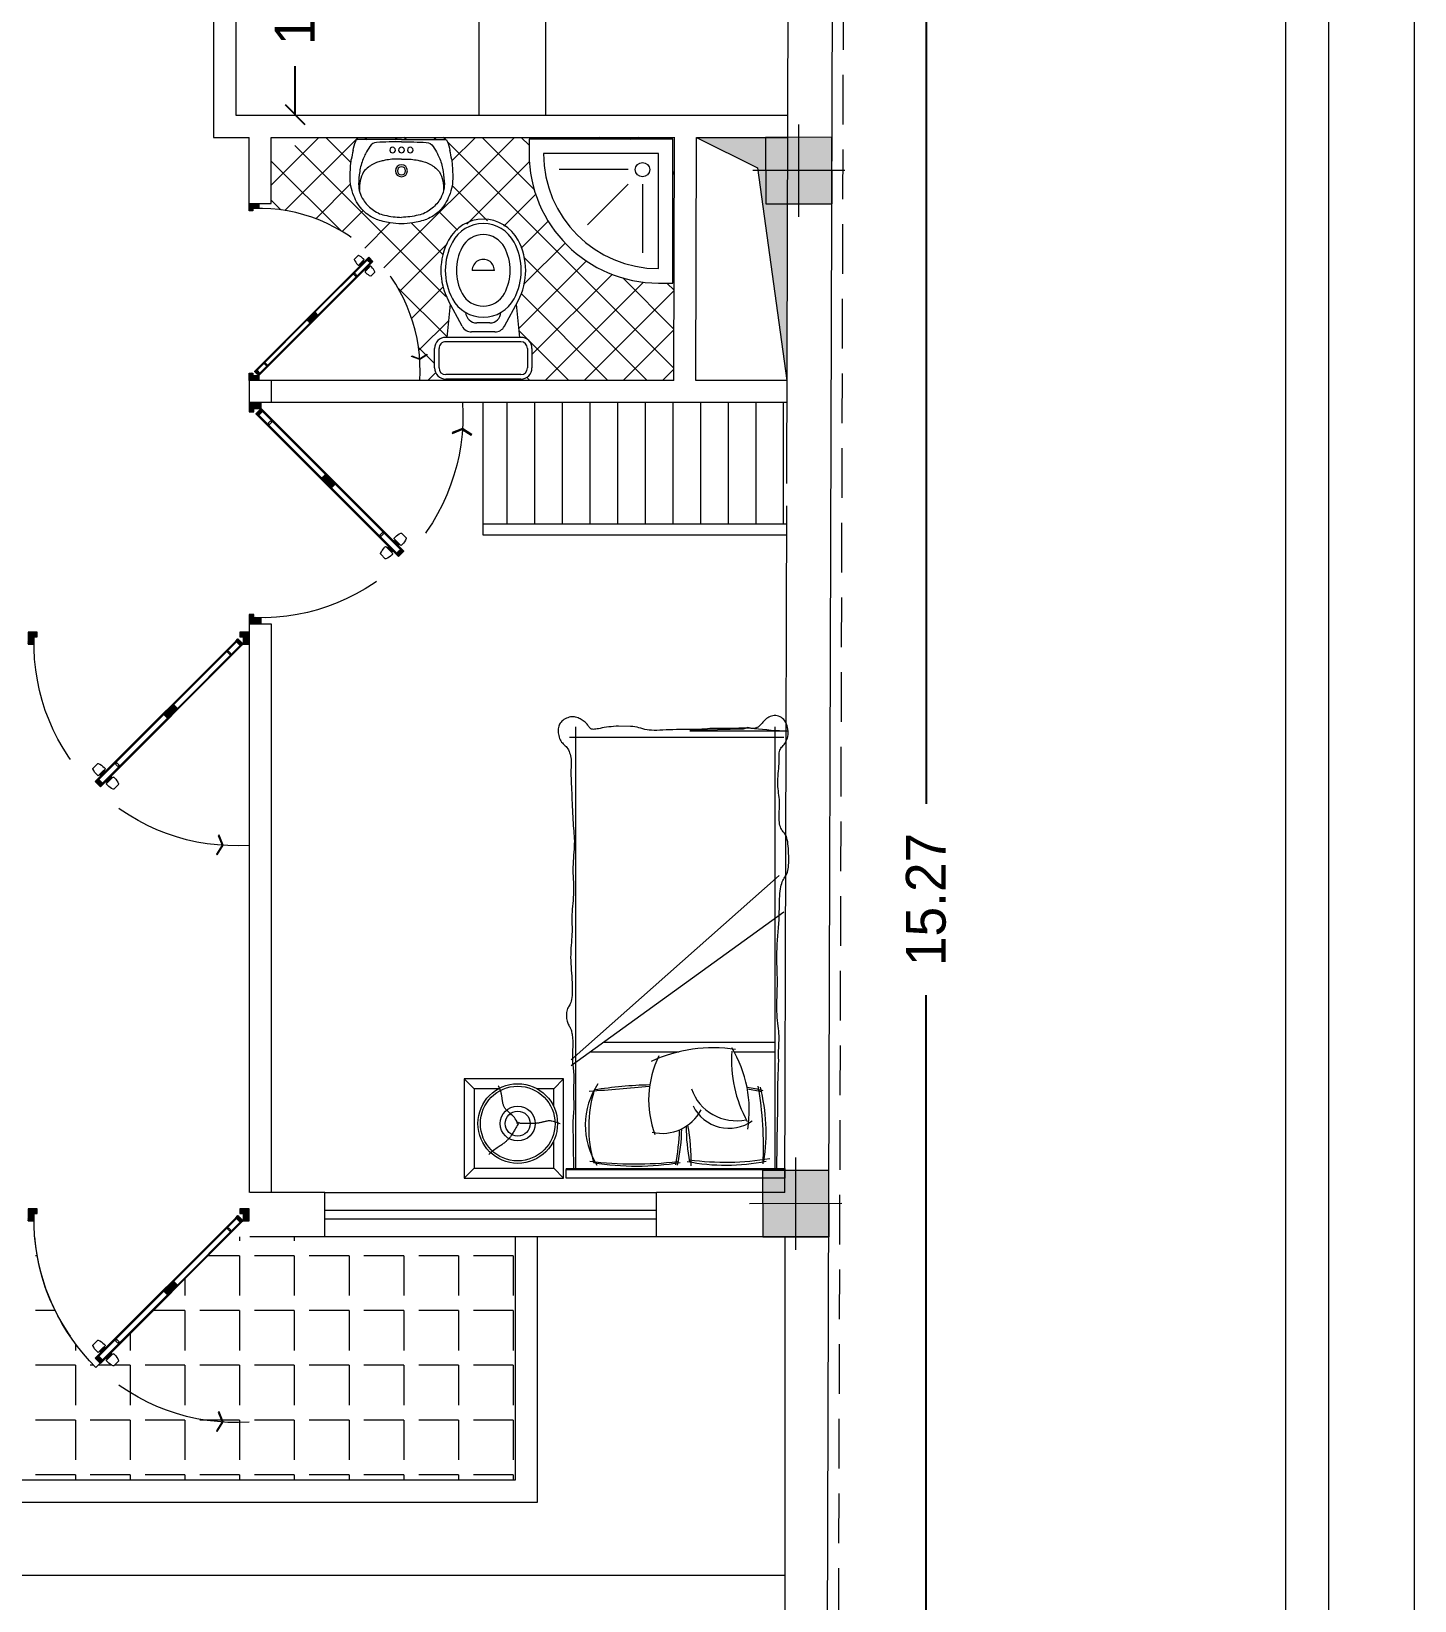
# Model space of a CAD drawing. Header units: metres. Extents: x 500 to 621, y -238 to -209.
# Drawn here: x 509.83 to 516.08, y -229.71 to -222.62 of the extents above; entities that cross this region are included whole.
import ezdxf

# ---------------------------------------------------------------- set-up
doc = ezdxf.new("R2010")
doc.units = ezdxf.units.M
doc.header["$LTSCALE"] = 6
doc.header["$MEASUREMENT"] = 0
for name, pattern in [('ACAD_ISO03W100', [30, 12, -18]), ('HIDDEN', [0.375, 0.25, -0.125]), ('HIDDEN2', [0.1875, 0.125, -0.0625])]:
    doc.linetypes.add(name, pattern=pattern)
doc.layers.get('0').update_dxf_attribs({"lineweight": 0})
doc.layers.get('Defpoints').update_dxf_attribs({"lineweight": 0})
for name, color, linetype, lineweight in [('0-Puertas', 37, 'Continuous', 0), ('1', 8, 'Continuous', 0), ('Cot', 7, 'Continuous', 0), ('DASH', 1, 'HIDDEN', 0), ('door', 44, 'Continuous', 0), ('LINE0.1', 1, 'Continuous', 0), ('mobiliario', 90, 'Continuous', 0), ('MOBLMAN', 2, 'Continuous', 0), ('MUEBLE', 2, 'Continuous', 0), ('Punto 00 .rf', 8, 'Continuous', 0), ('Punto 001 .rf', 8, 'Continuous', 0), ('Punto 015 .rf', 222, 'Continuous', 0)]:
    doc.layers.add(name, color=color, linetype=linetype, lineweight=lineweight)
doc.styles.add('style4', font='', dxfattribs={"height": 0.18})
doc.styles.get('style4').set_extended_font_data('Alborz Badr')
doc.dimstyles.new('1-100', dxfattribs={"dimtxt": 0.22, "dimasz": 0.09, "dimexe": 0.18, "dimexo": 0.0625, "dimgap": 0.09, "dimtad": 0, "dimzin": 0, "dimdsep": 46, "dimtxsty": 'style4', "dimblk": 'OBLIQUE', "dimcen": 0.09, "dimse1": 1, "dimse2": 1, "dimclrd": 1, "dimclrt": 81, "dimadec": 0, "dimazin": 0, "dimtfac": 1, "dimtofl": 0, "dimtmove": 1, "dimatfit": 3, "dimfxl": 1, "dimtolj": 1, "dimtzin": 0, "dimarcsym": 0})
pattern_1 = [(0, (-830.3830811, -173.3217583), (0, 0.0025), [])]
pattern_2 = [(225, (-830.3830811, -173.3217583), (0.001767766953, -0.001767766953), [])]

# ---------------------------------------------------------------- blocks, each defined once
blk = doc.blocks.new('A$C44FB7BC8')
at = {"layer": 'MUEBLE', "color": 24}
for q in [(0.0309, 0.38), (0.4326, 0.38)]:
    blk.add_line((0.2317, 0.38), q, dxfattribs=at)
for points in [[(0.1194, 0.3676, 0.249321), (0.0886, 0.3489, 0.029377), (0.0694, 0.3165, 0.015717), (0.0589, 0.2932, 0.034766), (0.049, 0.265, 0.021364), (0.0429, 0.2356, 0.02967), (0.0379, 0.1786, 0.146913), (0.0593, 0.1081, 0.08872), (0.099, 0.0653, 0.125913), (0.1556, 0.0387, 0.047305), (0.2317, 0.0284, -0.016133)], [(0.2317, 0.3702, 0.011851), (0.1194, 0.3676, 0.249321)], [(0.2317, 0.3702, -0.011851), (0.3441, 0.3676, -0.249321)], [(0.3441, 0.3676, -0.249321), (0.3749, 0.3489, -0.029377), (0.3941, 0.3165, -0.015717), (0.4046, 0.2932, -0.034766), (0.4145, 0.265, -0.021364), (0.4206, 0.2356, -0.02967), (0.4255, 0.1786, -0.146913), (0.4042, 0.1081, -0.08872), (0.3645, 0.0653, -0.125913), (0.3079, 0.0387, -0.047305), (0.2317, 0.0284, 0.016133)], [(0.2317, 0.2923, 0.008075), (0.188, 0.2913, -0.018798), (0.1579, 0.2872, -0.01819), (0.14, 0.2826, 0.006168), (0.1181, 0.2759, 0.037353), (0.0946, 0.264, 0.05152), (0.0822, 0.2559, 0.03777), (0.0601, 0.2341, 0.137078), (0.0419, 0.1507)], [(0.2317, 0.2923, -0.008075), (0.2755, 0.2913, 0.018798), (0.3056, 0.2872, 0.01819), (0.3235, 0.2826, -0.006168), (0.3454, 0.2759, -0.037353), (0.3689, 0.264, -0.05152), (0.3813, 0.2559, -0.03777), (0.4034, 0.2341, -0.137078), (0.4215, 0.1507)]]:
    blk.add_lwpolyline(points, format="xyb", dxfattribs=at)
for centre, radius in [((0.1918, 0.333), 0.0129), ((0.2317, 0.333), 0.0129), ((0.2717, 0.333), 0.0129), ((0.2317, 0.2391), 0.027), ((0.2317, 0.2391), 0.0184)]:
    blk.add_circle(centre, radius, dxfattribs=at)
for centre, radius, start, end in [((0.2652, 0.281), 0.2573, 159.06009, 168.82181), ((0.0478, 0.3642), 0.0246, 144.79491, 159.06009), ((0.0309, 0.3761), 0.00391, 90, 144.79491), ((0.4326, 0.3761), 0.00391, 35.20509, 90), ((0.4157, 0.3642), 0.0246, 20.93991, 35.20509), ((0.1983, 0.281), 0.2573, 11.17819, 20.93991), ((0.6425, 0.2139), 0.6423, 173.12241, 176.5796), ((-23.4421, 4.9427), 23.9039, 348.77821, 348.87599), ((23.9056, 4.9427), 23.9039, 191.12401, 191.22179), ((-0.179, 0.2139), 0.6423, 3.4204, 6.87759), ((0.198, 0.2065), 0.1982, 177.60653, 203.74224), ((0.7504, 0.2071), 0.7504, 176.55138, 179.41308), ((0.2654, 0.2065), 0.1982, 336.25776, 2.39347), ((-0.2869, 0.2071), 0.7504, 0.58692, 3.44862), ((0.1863, 0.1844), 0.1792, 198.78371, 225.03149), ((0.2772, 0.1844), 0.1792, 314.96851, 341.21629), ((0.1986, 0.2062), 0.2035, 226.90176, 246.35851), ((0.2323, 0.3502), 0.35, 250.77029, 261.57757), ((0.2317, 0.2835), 0.2841, 259.71846, 280.28154), ((0.2312, 0.3502), 0.35, 278.42243, 289.22971), ((0.2649, 0.2062), 0.2035, 293.64149, 313.09824)]:
    blk.add_arc(centre, radius, start, end, dxfattribs=at)
blk = doc.blocks.new('A$C2F603B3D')
at = {"layer": 'door'}
h = blk.add_hatch(dxfattribs=at)
h.set_pattern_fill('_USER', color=256, scale=0.0025, angle=225, style=0, pattern_type=0)
h.set_pattern_definition(pattern_2)
h.paths.add_polyline_path([(0.0329, 0.0075), (0.05, 0.0075), (0.05, 0.0325), (0, 0.0325), (0, -0.0325), (0.0329, -0.0325)])
h = blk.add_hatch(dxfattribs=at)
h.set_pattern_fill('_USER', color=256, scale=0.0025, angle=225, style=0, pattern_type=0)
h.set_pattern_definition(pattern_2)
h.paths.add_polyline_path([(1.1671, 0.0075), (1.1671, -0.0325), (1.2, -0.0325), (1.2, 0.0325), (1.15, 0.0325), (1.15, 0.0075)])
h = blk.add_hatch(dxfattribs=at)
h.set_pattern_fill('_USER', color=256, scale=0.0025, style=0, pattern_type=0)
h.set_pattern_definition(pattern_1)
h.paths.add_polyline_path([(0.0329, -0.0325), (0.045, -0.0446), (0.0492, -0.0403), (0.069, -0.0205), (0.0733, -0.0163), (0.0612, -0.0042)])
h = blk.add_hatch(dxfattribs=at)
h.set_pattern_fill('_USER', color=256, scale=0.0025, style=0, pattern_type=0)
h.set_pattern_definition(pattern_1)
h.paths.add_polyline_path([(0.4097, -0.3612), (0.3899, -0.381), (0.4429, -0.434), (0.4627, -0.4142), (0.4576, -0.4091)])
h = blk.add_hatch(dxfattribs=at)
h.set_pattern_fill('_USER', color=256, scale=0.0025, style=0, pattern_type=0)
h.set_pattern_definition(pattern_1)
h.paths.add_polyline_path([(0.7965, -0.7875), (0.7922, -0.7918), (0.8066, -0.8062), (0.8349, -0.7779), (0.8205, -0.7635), (0.8163, -0.7677)])
at = {"layer": 'Cot'}
blk.add_lwpolyline([(0.1413, -1.124), (0.1629, -1.0681), (0.1675, -1.0699), (0.1469, -1.1235), (0.1773, -1.1721), (0.1731, -1.1748)], close=True, dxfattribs=at)
at = {"layer": 'DASH', "ltscale": 0.5}
blk.add_arc((0.0729, -0.0325), 1.0942, 266.17848, 1.70213, dxfattribs=at)
at = {"layer": 'door'}
for p, q in [((0, 0.0325), (0.05, 0.0325)), ((0, -0.0325), (0, 0.0325)), ((0.0329, 0.0075), (0.0329, -0.0325)), ((0.05, 0.0075), (0.0329, 0.0075)), ((0.05, 0.0325), (0.05, 0.0075)), ((0.0329, -0.0325), (0, -0.0325)), ((0.0612, -0.0042), (0.0329, -0.0325)), ((0.0329, -0.0325), (0.045, -0.0446)), ((0.045, -0.0446), (0.0492, -0.0403)), ((0.045, -0.0446), (0.7922, -0.7918)), ((0.0492, -0.0403), (0.069, -0.0205)), ((0.0492, -0.0403), (0.1023, -0.0934)), ((0.0492, -0.0403), (0.3899, -0.381)), ((0.0733, -0.0163), (0.0612, -0.0042)), ((0.069, -0.0205), (0.0733, -0.0163)), ((0.069, -0.0205), (0.1221, -0.0736)), ((0.4576, -0.4091), (0.069, -0.0205)), ((0.8205, -0.7635), (0.0733, -0.0163)), ((0.0733, -0.0163), (0.8205, -0.7635)), ((0.1126, -0.0706), (0.0995, -0.0838)), ((0.1057, -0.09), (0.0995, -0.0838)), ((0.1221, -0.0736), (0.1023, -0.0934)), ((0.1188, -0.0768), (0.1126, -0.0706)), ((0.4097, -0.3612), (0.3899, -0.381)), ((0.3899, -0.381), (0.4429, -0.434)), ((0.4627, -0.4142), (0.4429, -0.434)), ((0.4576, -0.4091), (0.8163, -0.7677)), ((0.4429, -0.434), (0.7965, -0.7875)), ((0.722, -0.6735), (0.7022, -0.6933)), ((0.7188, -0.6768), (0.725, -0.683)), ((0.8221, -0.6809), (0.8472, -0.706)), ((0.7056, -0.6899), (0.7118, -0.6961)), ((0.725, -0.683), (0.7118, -0.6961)), ((0.7349, -0.7543), (0.7304, -0.7587)), ((0.7391, -0.7543), (0.7738, -0.789)), ((0.7495, -0.7592), (0.7468, -0.7619)), ((0.7661, -0.7813), (0.7468, -0.7619)), ((0.7661, -0.7813), (0.7468, -0.7619)), ((0.7491, -0.7534), (0.7481, -0.7578)), ((0.7481, -0.7578), (0.7703, -0.78)), ((0.7481, -0.7578), (0.7703, -0.78)), ((0.749, -0.7505), (0.7496, -0.7498)), ((0.7776, -0.7791), (0.749, -0.7505)), ((0.749, -0.7505), (0.7491, -0.7534)), ((0.7491, -0.7534), (0.7747, -0.779)), ((0.7747, -0.779), (0.7491, -0.7534)), ((0.7496, -0.7498), (0.7782, -0.7785)), ((0.7786, -0.7209), (0.7779, -0.7216)), ((0.7779, -0.7216), (0.8065, -0.7502)), ((0.8072, -0.7495), (0.7786, -0.7209)), ((0.7786, -0.7209), (0.7814, -0.7211)), ((0.7814, -0.7211), (0.7858, -0.72)), ((0.7814, -0.7211), (0.807, -0.7467)), ((0.807, -0.7467), (0.7814, -0.7211)), ((0.7823, -0.7068), (0.7867, -0.7024)), ((0.7823, -0.711), (0.817, -0.7458)), ((0.7858, -0.72), (0.8081, -0.7423)), ((0.7858, -0.72), (0.8081, -0.7423)), ((0.7873, -0.7215), (0.79, -0.7187)), ((0.8093, -0.7381), (0.79, -0.7187)), ((0.8093, -0.7381), (0.79, -0.7187)), ((0.8065, -0.7502), (0.8072, -0.7495)), ((0.8066, -0.7408), (0.8093, -0.7381)), ((0.807, -0.7467), (0.8081, -0.7423)), ((0.8072, -0.7495), (0.807, -0.7467)), ((0.8163, -0.7677), (0.8205, -0.7635)), ((0.8205, -0.7635), (0.8349, -0.7779)), ((0.8213, -0.7458), (0.8257, -0.7413)), ((0.709, -0.7941), (0.734, -0.8191)), ((0.7689, -0.7786), (0.7661, -0.7813)), ((0.7738, -0.7932), (0.7694, -0.7977)), ((0.7747, -0.779), (0.7703, -0.78)), ((0.7776, -0.7791), (0.7747, -0.779)), ((0.7782, -0.7785), (0.7776, -0.7791)), ((0.7965, -0.7875), (0.7922, -0.7918)), ((0.7922, -0.7918), (0.8066, -0.8062)), ((0.8163, -0.7677), (0.7965, -0.7875)), ((0.8349, -0.7779), (0.8066, -0.8062))]:
    blk.add_line(p, q, dxfattribs=at)
blk.add_lwpolyline([(1.15, 0.0075), (1.15, 0.0325), (1.2, 0.0325), (1.2, -0.0325), (1.1671, -0.0325), (1.1671, 0.0075)], close=True, dxfattribs=at)
for centre, radius, start, end in [((0.8537, -0.7653), 0.0918, 112.26268, 136.77374), ((0.82, -0.6831), 0.003, 45, 112.26268), ((0.7933, -0.8256), 0.0918, 133.22626, 157.73732), ((0.737, -0.7564), 0.003, 45, 135), ((0.7844, -0.7089), 0.003, 135, 225), ((0.8192, -0.7437), 0.003, 225, 315), ((0.7628, -0.6744), 0.0918, 313.22626, 337.73732), ((0.845, -0.7081), 0.003, 337.73732, 45), ((0.7111, -0.7919), 0.003, 157.73732, 225), ((0.7361, -0.817), 0.003, 225, 292.26268), ((0.7025, -0.7348), 0.0918, 292.26268, 316.77374), ((0.7717, -0.7911), 0.003, 315, 45)]:
    blk.add_arc(centre, radius, start, end, dxfattribs=at)
blk = doc.blocks.new("Camade1'2.rf")
at = {"layer": 'Punto 00 .rf', "ltscale": 0.15}
blk.add_lwpolyline([(1078.1446, 137.0052), (1078.141, 136.785), (1078.1403, 136.7601), (1078.1399, 136.7363), (1078.1398, 136.7136), (1078.1398, 136.6921), (1078.1399, 136.6717), (1078.14, 136.6524), (1078.14, 136.6344), (1078.1398, 136.6176), (1078.1394, 136.6019), (1078.1389, 136.5874), (1078.1384, 136.574), (1078.1378, 136.5616), (1078.1373, 136.5502), (1078.1369, 136.5398), (1078.1366, 136.5303), (1078.1364, 136.5216), (1078.1364, 136.5137), (1078.1365, 136.5063), (1078.1366, 136.4992), (1078.1367, 136.4923), (1078.1367, 136.4853), (1078.1367, 136.4783), (1078.1366, 136.4708), (1078.1363, 136.4629), (1078.1358, 136.4545), (1078.1354, 136.4456), (1078.135, 136.4363), (1078.1347, 136.4265), (1078.1346, 136.4164), (1078.1348, 136.406), (1078.1353, 136.3952), (1078.1362, 136.3841), (1078.1374, 136.3727), (1078.1388, 136.3609), (1078.1402, 136.3486), (1078.1416, 136.3358), (1078.1429, 136.3224), (1078.1439, 136.3083), (1078.1446, 136.2936), (1078.1449, 136.2781), (1078.1447, 136.2621), (1078.1444, 136.2455), (1078.1438, 136.2286), (1078.1432, 136.2115), (1078.1427, 136.1944), (1078.1423, 136.1773), (1078.1421, 136.1604), (1078.1423, 136.1438), (1078.1427, 136.1275), (1078.1432, 136.1112), (1078.1438, 136.095), (1078.1444, 136.0787), (1078.1447, 136.0621), (1078.1449, 136.0452), (1078.1446, 136.0278), (1078.1439, 136.0099), (1078.1429, 135.9915), (1078.1416, 135.9728), (1078.1401, 135.954), (1078.1386, 135.9352), (1078.1371, 135.9166), (1078.1358, 135.8982), (1078.1347, 135.8803), (1078.1339, 135.8629), (1078.1334, 135.8462), (1078.1331, 135.8302), (1078.1328, 135.8149), (1078.1326, 135.8003), (1078.1323, 135.7866), (1078.1318, 135.7738), (1078.131, 135.762), (1078.1299, 135.7511), (1078.1285, 135.7411), (1078.1268, 135.732), (1078.1248, 135.7238), (1078.1226, 135.7163), (1078.1202, 135.7096), (1078.1176, 135.7035), (1078.1149, 135.6981), (1078.112, 135.6933), (1078.1092, 135.6888), (1078.1063, 135.6845), (1078.1035, 135.6802), (1078.1009, 135.6756), (1078.0984, 135.6706), (1078.0963, 135.665), (1078.0944, 135.6585), (1078.093, 135.651), (1078.092, 135.6426), (1078.0912, 135.6334), (1078.0908, 135.6236), (1078.0906, 135.6133), (1078.0907, 135.6025), (1078.0909, 135.5915), (1078.0913, 135.5804), (1078.0919, 135.5693), (1078.0925, 135.5583), (1078.0934, 135.5476), (1078.0944, 135.5374), (1078.0957, 135.5278), (1078.0973, 135.519), (1078.0991, 135.511), (1078.1013, 135.5042), (1078.1037, 135.4985), (1078.1065, 135.4937), (1078.1094, 135.4897), (1078.1125, 135.4861), (1078.1156, 135.4828), (1078.1186, 135.4794), (1078.1215, 135.4756), (1078.1242, 135.4713), (1078.1266, 135.4663), (1078.1287, 135.4605), (1078.1305, 135.4541), (1078.132, 135.4472), (1078.1332, 135.4398), (1078.134, 135.432), (1078.1345, 135.4239), (1078.1347, 135.4156), (1078.1345, 135.4072), (1078.1341, 135.3986), (1078.1336, 135.39), (1078.133, 135.3813), (1078.1325, 135.3725), (1078.1321, 135.3636), (1078.132, 135.3546), (1078.1322, 135.3456), (1078.1329, 135.3365), (1078.1339, 135.3273), (1078.1352, 135.3179), (1078.1365, 135.3083), (1078.1378, 135.2985), (1078.1389, 135.2883), (1078.1398, 135.2778), (1078.1403, 135.2669), (1078.1403, 135.2555), (1078.1398, 135.2438), (1078.1391, 135.232), (1078.1382, 135.2201), (1078.1372, 135.2083), (1078.1362, 135.1968), (1078.1353, 135.1857), (1078.1347, 135.1752), (1078.1344, 135.1653), (1078.1343, 135.1561), (1078.1343, 135.1476), (1078.1342, 135.1397), (1078.134, 135.1325), (1078.1335, 135.1258), (1078.1325, 135.1198), (1078.131, 135.1144), (1078.1288, 135.1096), (1078.1261, 135.1052), (1078.1229, 135.101), (1078.1194, 135.0969), (1078.1157, 135.0928), (1078.112, 135.0885), (1078.1084, 135.0838), (1078.105, 135.0785), (1078.1019, 135.0726), (1078.0992, 135.0661), (1078.097, 135.0591), (1078.0953, 135.0516), (1078.0941, 135.0439), (1078.0936, 135.0359), (1078.0937, 135.0278), (1078.0944, 135.0196), (1078.096, 135.0116), (1078.0982, 135.0036), (1078.1011, 134.996), (1078.1047, 134.9888), (1078.1088, 134.9821), (1078.1134, 134.9761), (1078.1186, 134.9708), (1078.1242, 134.9663), (1078.1302, 134.9629), (1078.1365, 134.9604), (1078.143, 134.9587), (1078.1496, 134.9579), (1078.1562, 134.9579), (1078.1627, 134.9586), (1078.169, 134.96), (1078.175, 134.962), (1078.1806, 134.9646), (1078.1858, 134.9677), (1078.1907, 134.9712), (1078.1953, 134.975), (1078.1997, 134.9791), (1078.2038, 134.9833), (1078.2077, 134.9875), (1078.2115, 134.9918), (1078.2152, 134.9959), (1078.2188, 134.9998), (1078.2224, 135.0034), (1078.2261, 135.0068), (1078.2298, 135.0097), (1078.2338, 135.0121), (1078.238, 135.014), (1078.2425, 135.0153), (1078.2473, 135.0159), (1078.2524, 135.0159), (1078.2578, 135.0154), (1078.2635, 135.0146), (1078.2693, 135.0135), (1078.2753, 135.0122), (1078.2966, 135.0197), (1078.4715, 135.0242), (1078.4871, 135.0247), (1078.5033, 135.0254), (1078.52, 135.0262), (1078.5373, 135.0269), (1078.0952, 135.0274), (1078.1135, 135.0275), (1078.1323, 135.0271), (1078.1515, 135.0261), (1078.171, 135.0246), (1078.1904, 135.0228), (1078.2095, 135.0209), (1078.228, 135.0189), (1078.2458, 135.0171), (1078.2625, 135.0157), (1078.2778, 135.0147), (1078.2917, 135.0143), (1078.3045, 135.0144), (1078.3163, 135.0149), (1078.3277, 135.0158), (1078.4469, 135.0168), (1078.4584, 135.0178), (1078.4705, 135.0188), (1078.4836, 135.0196), (1078.4979, 135.0202), (1078.5134, 135.0205), (1078.5296, 135.0207), (1078.5464, 135.0208), (1078.5635, 135.0209), (1078.5807, 135.0209), (1078.5977, 135.0211), (1078.6143, 135.0215), (1078.6302, 135.0221), (1078.6454, 135.0227), (1078.6599, 135.0234), (1078.6737, 135.024), (1078.6867, 135.0245), (1078.699, 135.0245), (1078.7106, 135.0242), (1078.7215, 135.0234), (1078.7316, 135.0219), (1078.7411, 135.02), (1078.7502, 135.0177), (1078.7591, 135.0153), (1078.7679, 135.0129), (1078.7768, 135.0106), (1078.7861, 135.0087), (1078.7958, 135.0072), (1078.8061, 135.0064), (1078.8608, 135.0061), (1078.8718, 135.0063), (1078.883, 135.0069), (1078.8941, 135.0079), (1078.9049, 135.0092), (1078.9154, 135.0106), (1078.9253, 135.0122), (1078.9344, 135.0138), (1078.9428, 135.0155), (1078.9505, 135.0169), (1078.9575, 135.0182), (1078.9637, 135.0192), (1078.9693, 135.0199), (1078.9742, 135.02), (1078.9785, 135.0196), (1078.9822, 135.0186), (1078.9853, 135.0171), (1078.988, 135.015), (1078.9904, 135.0126), (1078.9927, 135.0098), (1078.9949, 135.0068), (1078.9971, 135.0037), (1078.9996, 135.0004), (1079.0023, 134.9972), (1079.0053, 134.9939), (1079.0085, 134.9907), (1079.012, 134.9876), (1079.0158, 134.9845), (1079.0199, 134.9814), (1079.0242, 134.9785), (1079.0287, 134.9756), (1079.0334, 134.9729), (1079.0384, 134.9704), (1079.0436, 134.9681), (1079.049, 134.9662), (1079.0545, 134.9647), (1079.0602, 134.9636), (1079.0661, 134.9631), (1079.072, 134.9632), (1079.0781, 134.9641), (1079.0842, 134.9655), (1079.0903, 134.9675), (1079.0962, 134.97), (1079.1019, 134.9729), (1079.1072, 134.9762), (1079.1122, 134.9798), (1079.1166, 134.9837), (1079.1205, 134.9877), (1079.1239, 134.992), (1079.1267, 134.9964), (1079.129, 135.0011), (1079.1307, 135.0061), (1079.1321, 135.0113), (1079.1329, 135.0169), (1079.1334, 135.0227), (1079.1334, 135.0289), (1079.133, 135.0354), (1079.1322, 135.0419), (1079.131, 135.0484), (1079.1293, 135.0549), (1079.1272, 135.0611), (1079.1246, 135.0669), (1079.1216, 135.0723), (1079.1181, 135.0772), (1079.1143, 135.0816), (1079.1102, 135.0857), (1079.106, 135.0897), (1079.1018, 135.0938), (1079.0976, 135.098), (1079.0937, 135.1026), (1079.09, 135.1076), (1079.0867, 135.1133), (1079.0838, 135.1194), (1079.0814, 135.126), (1079.0792, 135.1329), (1079.0775, 135.1399), (1079.0762, 135.147), (1079.0752, 135.154), (1079.0745, 135.1609), (1079.0742, 135.1675), (1079.0742, 135.174), (1079.0744, 135.1806), (1079.0747, 135.1873), (1079.075, 135.1945), (1079.0754, 135.2021), (1079.0757, 135.2105), (1079.0758, 135.2198), (1079.0757, 135.23), (1079.0753, 135.2413), (1079.0749, 135.2533), (1079.0743, 135.2662), (1079.0736, 135.2797), (1079.0729, 135.2938), (1079.0721, 135.3083), (1079.0714, 135.3233), (1079.0708, 135.3385), (1079.0701, 135.3539), (1079.0695, 135.3693), (1079.0689, 135.3846), (1079.0682, 135.3997), (1079.0675, 135.4144), (1079.0667, 135.4286), (1079.0659, 135.4422), (1079.0649, 135.4551), (1079.0638, 135.4674), (1079.0628, 135.4792), (1079.0619, 135.4908), (1079.0611, 135.5022), (1079.0605, 135.5136), (1079.0602, 135.5252), (1079.0603, 135.537), (1079.0607, 135.5493), (1079.0614, 135.562), (1079.0623, 135.5751), (1079.0634, 135.5884), (1079.0644, 135.6019), (1079.0653, 135.6155), (1079.0661, 135.6293), (1079.0665, 135.643), (1079.0665, 135.6567), (1079.0663, 135.6703), (1079.0658, 135.6839), (1079.0652, 135.6975), (1079.0647, 135.7111), (1079.0642, 135.7247), (1079.0639, 135.7384), (1079.064, 135.752), (1079.0644, 135.7658), (1079.0651, 135.7795), (1079.0661, 135.7931), (1079.0672, 135.8066), (1079.0683, 135.8198), (1079.0693, 135.8327), (1079.0702, 135.8453), (1079.0708, 135.8574), (1079.0711, 135.869), (1079.0712, 135.8802), (1079.071, 135.8911), (1079.0708, 135.9019), (1079.0706, 135.9127), (1079.0705, 135.9235), (1079.0705, 135.9346), (1079.0708, 135.946), (1079.0714, 135.9578), (1079.0723, 135.9701), (1079.0733, 135.9828), (1079.0744, 135.9958), (1079.0754, 136.0091), (1079.0762, 136.0228), (1079.0768, 136.0366), (1079.077, 136.0507), (1079.0768, 136.065), (1079.0762, 136.0793), (1079.0753, 136.0937), (1079.0743, 136.108), (1079.0732, 136.1222), (1079.072, 136.1363), (1079.071, 136.15), (1079.0702, 136.1635), (1079.0696, 136.1765), (1079.0694, 136.189), (1079.0694, 136.201), (1079.0698, 136.2122), (1079.0705, 136.2227), (1079.0715, 136.2322), (1079.0728, 136.2408), (1079.0745, 136.2484), (1079.0765, 136.2548), (1079.0788, 136.2603), (1079.0812, 136.2651), (1079.0837, 136.2695), (1079.0862, 136.2737), (1079.0885, 136.2779), (1079.0907, 136.2824), (1079.0925, 136.2874), (1079.0939, 136.2931), (1079.0949, 136.2994), (1079.0956, 136.306), (1079.0958, 136.3129), (1079.0957, 136.3198), (1079.0952, 136.3265), (1079.0943, 136.3329), (1079.0931, 136.3388), (1079.0915, 136.3441), (1079.0897, 136.3488), (1079.0877, 136.353), (1079.0855, 136.357), (1079.0833, 136.3609), (1079.0811, 136.3647), (1079.079, 136.3687), (1079.077, 136.3729), (1079.0753, 136.3775), (1079.0737, 136.3825), (1079.0724, 136.3876), (1079.0713, 136.393), (1079.0703, 136.3984), (1079.0695, 136.4038), (1079.0689, 136.4092), (1079.0683, 136.4144), (1079.0679, 136.4194), (1079.0676, 136.4243), (1079.0674, 136.4292), (1079.0673, 136.4343), (1079.0673, 136.4395), (1079.0674, 136.4451), (1079.0675, 136.4512), (1079.0677, 136.4578), (1079.068, 136.4651), (1079.0682, 136.473), (1079.0685, 136.4812), (1079.0687, 136.4898), (1079.0688, 136.4985), (1079.0688, 136.5072), (1079.0687, 136.5158), (1079.0683, 136.5241), (1079.0678, 136.5321), (1079.067, 136.5397), (1079.0662, 136.5473), (1079.0653, 136.5548), (1079.0645, 136.5624), (1079.0637, 136.5703), (1079.0631, 136.5785), (1079.0628, 136.5873), (1079.0627, 136.5967), (1079.0628, 136.6067), (1079.063, 136.6172), (1079.0634, 136.6282), (1079.0637, 136.6397), (1079.064, 136.6516), (1079.0641, 136.6639), (1079.064, 136.6765), (1079.0637, 136.6895), (1079.0632, 136.7032), (1079.0629, 136.7178), (1079.063, 136.7338), (1079.0636, 136.7515), (1079.065, 136.7713), (1079.0673, 136.7935), (1079.0647, 137.0052)], dxfattribs=at)
for centre, radius, start, end in [((1078.3786, 135.7602), 1.2162, 82.39493, 99.58714), ((1079.0521, 136.8446), 0.8588, 171.45973, 193.99972), ((1078.3734, 136.0827), 0.9074, 78.76184, 101.43072), ((1079.7796, 136.9045), 1.5746, 177.10948, 189.92991), ((1079.3513, 136.9631), 0.8191, 177.95533, 190.86491), ((1077.6576, 136.8127), 0.897, 0.0933, 10.46987), ((1079.3664, 136.817), 0.7917, 167.34925, 179.37804), ((1078.7783, 135.8337), 1.1605, 80.34837, 99.73268), ((1079.9928, 136.7609), 1.4102, 170.73068, 177.19088), ((1078.7846, 135.2021), 1.7821, 83.40087, 96.14272), ((1078.6739, 136.8093), 0.3367, 326.16641, 32.49004), ((1078.4219, 136.819), 0.5734, 342.85913, 16.07365), ((1078.8105, 136.7413), 0.5412, 170.80231, 211.34581), ((1078.6623, 136.6483), 0.1978, 76.50973, 152.29583), ((1078.2801, 136.694), 0.4442, 333.49737, 20.69743), ((1078.3614, 136.6428), 0.1803, 26.15787, 125.83294), ((1077.7787, 136.5159), 0.5712, 355.85031, 28.95445), ((1078.3279, 136.574), 0.2152, 19.16577, 101.95874), ((1078.3743, 137.2834), 0.652, 255.13692, 261.60736), ((1078.3373, 137.1024), 0.4599, 254.19548, 262.54689), ((1078.6762, 138.4938), 1.867, 271.34831, 279.04701), ((1080.0525, 122.3859), 14.3088, 94.24843, 95.34026), ((1078.4345, 137.1118), 0.6525, 260.93942, 295.21906)]:
    blk.add_arc(centre, radius, start, end, dxfattribs=at)
at = {"layer": 'Punto 001 .rf', "ltscale": 0.15}
for p, q in [((1078.1089, 137.0052), (1078.1089, 137.0096)), ((1079.0969, 137.0052), (1078.1089, 137.0052)), ((1079.0969, 137.0052), (1079.0969, 137.0096)), ((1079.0745, 136.5398), (1078.1124, 135.8446)), ((1079.0745, 136.5138), (1078.1347, 135.681)), ((1078.3381, 136.4772), (1078.1529, 136.4772)), ((1078.9879, 136.4772), (1078.5862, 136.4772)), ((1078.927, 136.4332), (1078.1529, 136.4332)), ((1078.2978, 136.4332), (1078.1529, 136.4332))]:
    blk.add_line(p, q, dxfattribs=at)
at = {"layer": 'Punto 015 .rf', "ltscale": 0.15}
for p, q in [((1078.1529, 137.0052), (1078.1529, 135.0079)), ((1079.0529, 137.0052), (1079.0529, 135.0079)), ((1079.0826, 135.0552), (1078.1124, 135.0552))]:
    blk.add_line(p, q, dxfattribs=at)
blk.add_lwpolyline([(1079.0969, 137.0096), (1078.1089, 137.0096), (1078.1089, 137.0493), (1079.0969, 137.0493)], close=True, dxfattribs=at)
blk = doc.blocks.new('Buritos')
at = {"layer": 'Punto 00 .rf', "ltscale": 0.15}
for points in [[(1078.955, 136.3009), (1078.959, 136.3088), (1078.9626, 136.3159), (1078.966, 136.3221), (1078.9692, 136.3277), (1078.9721, 136.3327), (1078.9748, 136.3371), (1078.9773, 136.3412), (1078.9796, 136.3451), (1078.9818, 136.3487), (1078.9839, 136.3521), (1078.9859, 136.3555), (1078.9878, 136.3586), (1078.9898, 136.3617), (1078.9917, 136.3647), (1078.9937, 136.3676), (1078.9958, 136.3704), (1078.998, 136.3731), (1079.0003, 136.3758), (1079.0027, 136.3784), (1079.0052, 136.3811), (1079.0078, 136.3836), (1079.0106, 136.3862), (1079.0134, 136.3887), (1079.0163, 136.3911), (1079.0193, 136.3936), (1079.0224, 136.3961), (1079.0257, 136.3985), (1079.0291, 136.4011), (1079.0327, 136.4037), (1079.0365, 136.4063), (1079.0405, 136.4091), (1079.0447, 136.412), (1079.0492, 136.415), (1079.054, 136.4183), (1079.0591, 136.4218), (1079.0647, 136.4258), (1079.0706, 136.4302), (1079.077, 136.4353), (1079.0839, 136.4409), (1079.0914, 136.4473)], [(1078.9661, 136.3046), (1078.9576, 136.3052), (1078.95, 136.3056), (1078.9434, 136.3058), (1078.9375, 136.3058), (1078.9323, 136.3058), (1078.9275, 136.3056), (1078.9231, 136.3055), (1078.919, 136.3054), (1078.915, 136.3054), (1078.9112, 136.3054), (1078.9074, 136.3055), (1078.9038, 136.3056), (1078.9003, 136.3057), (1078.8968, 136.3058), (1078.8934, 136.3059), (1078.8901, 136.3059), (1078.8869, 136.3059), (1078.8837, 136.3058), (1078.8805, 136.3056), (1078.8774, 136.3054), (1078.8742, 136.3051), (1078.8711, 136.3048), (1078.868, 136.3044), (1078.8649, 136.3039), (1078.8617, 136.3034), (1078.8585, 136.3028), (1078.8553, 136.3021), (1078.8521, 136.3014), (1078.8488, 136.3007), (1078.8455, 136.2999), (1078.8423, 136.2991), (1078.839, 136.2982), (1078.8357, 136.2973), (1078.8324, 136.2964), (1078.829, 136.2957), (1078.8255, 136.295), (1078.8219, 136.2945), (1078.8182, 136.2943), (1078.8142, 136.2944), (1078.8101, 136.2948), (1078.8057, 136.2957), (1078.801, 136.2968), (1078.7962, 136.2983), (1078.7911, 136.2999), (1078.7859, 136.3017), (1078.7805, 136.3036), (1078.775, 136.3054), (1078.7693, 136.3072)], [(1078.958, 136.3086), (1078.9626, 136.3001), (1078.9671, 136.2927), (1078.9715, 136.2863), (1078.9759, 136.2808), (1078.9802, 136.2759), (1078.9844, 136.2717), (1078.9884, 136.2679), (1078.9923, 136.2644), (1078.996, 136.2611), (1078.9995, 136.2581), (1079.0028, 136.2551), (1079.0059, 136.2523), (1079.0088, 136.2495), (1079.0115, 136.2468), (1079.0139, 136.2441), (1079.0162, 136.2413), (1079.0182, 136.2385), (1079.0201, 136.2357), (1079.0217, 136.2328), (1079.0231, 136.2298), (1079.0244, 136.2268), (1079.0255, 136.2238), (1079.0265, 136.2208), (1079.0273, 136.2178), (1079.028, 136.2148), (1079.0286, 136.2117), (1079.0291, 136.2087), (1079.0295, 136.2057), (1079.0299, 136.2027), (1079.0303, 136.1996), (1079.0306, 136.1966), (1079.031, 136.1936), (1079.0314, 136.1905), (1079.0318, 136.1875), (1079.0323, 136.1844), (1079.0329, 136.1812), (1079.0335, 136.1779), (1079.0343, 136.1746), (1079.0351, 136.171), (1079.036, 136.1673), (1079.0371, 136.1635), (1079.0383, 136.1595), (1079.0396, 136.1555), (1079.0411, 136.1516), (1079.0427, 136.1478), (1079.0445, 136.1442), (1079.0464, 136.1409), (1079.0485, 136.138)]]:
    blk.add_lwpolyline(points, dxfattribs=at)
for radius in [0.18, 0.1688, 0.0788, 0.0563]:
    blk.add_circle((1078.9606, 136.3078), radius, dxfattribs=at)
at = {"layer": 'Punto 015 .rf', "ltscale": 0.15}
for p, q in [((1078.7529, 136.5552), (1078.7979, 136.5102)), ((1078.7529, 136.5552), (1078.7529, 136.1052)), ((1079.2029, 136.5552), (1078.7529, 136.5552)), ((1079.2029, 136.5552), (1079.1579, 136.5102)), ((1079.2029, 136.1052), (1079.2029, 136.5552)), ((1079.1579, 136.5102), (1078.7979, 136.5102)), ((1078.7979, 136.5102), (1078.7979, 136.3849)), ((1079.1579, 136.1502), (1079.1579, 136.5102)), ((1078.7979, 136.2308), (1078.7979, 136.1502)), ((1078.7979, 136.1502), (1078.7529, 136.1052)), ((1078.7979, 136.1502), (1078.8736, 136.1502)), ((1079.0475, 136.1502), (1079.1579, 136.1502)), ((1079.2029, 136.1052), (1079.1579, 136.1502)), ((1078.7529, 136.1052), (1079.2029, 136.1052))]:
    blk.add_line(p, q, dxfattribs=at)
blk = doc.blocks.new('KHAL4')
for p, q in [((-0.17, 0), (0.17, 0)), ((-0.22, -0.1385), (-0.22, -0.05)), ((-0.2, -0.1385), (-0.2, -0.05)), ((-0.17, -0.02), (0.17, -0.02)), ((0.2, -0.05), (0.2, -0.1385)), ((0.22, -0.05), (0.22, -0.1385)), ((-0.17, -0.1685), (0.17, -0.1685)), ((-0.17, -0.1885), (0.17, -0.1885)), ((-0.1493, -0.3388), (-0.1643, -0.1885)), ((-0.0529, -0.2128), (0.0529, -0.2128)), ((0.1493, -0.3388), (0.1643, -0.1885)), ((-0.0956, -0.2384), (-0.1573, -0.3538)), ((-0.0298, -0.2536), (0.0298, -0.2536)), ((0.0956, -0.2384), (0.1573, -0.3538)), ((-0.05, -0.4911), (0.05, -0.4911))]:
    blk.add_line(p, q)
for centre, radius, start, end in [((-0.17, -0.05), 0.05, 90, 180), ((-0.17, -0.05), 0.03, 90, 180), ((0.17, -0.05), 0.05, 0, 90), ((0.17, -0.05), 0.03, 0, 90), ((-0.17, -0.1385), 0.05, 180, 270), ((-0.17, -0.1385), 0.03, 180, 270), ((0.17, -0.1385), 0.05, 270, 0), ((0.17, -0.1385), 0.03, 270, 0), ((-0.0529, -0.2612), 0.0484, 90, 151.87119), ((0.0529, -0.2612), 0.0484, 28.12881, 90), ((0, -0.4378), 0.1584, 28.12881, 151.87119), ((-0.0298, -0.3036), 0.05, 90, 177.02271), ((0.0298, -0.3036), 0.05, 2.97729, 90), ((0.0996, -0.4911), 0.2913, 151.87119, 208.12881), ((0, -0.4378), 0.1084, 28.12881, 151.87119), ((-0.0996, -0.4911), 0.2913, 331.87119, 28.12881), ((0.0996, -0.4911), 0.2713, 151.87119, 208.1288), ((0.0996, -0.4911), 0.2213, 151.87119, 208.1288), ((-0.0996, -0.4911), 0.2213, 331.87119, 28.12881), ((-0.0996, -0.4911), 0.2713, 331.87119, 28.12881), ((0, -0.4911), 0.05, 179.99997, 359.99997), ((0, -0.5443), 0.1784, 208.12881, 331.87119), ((0, -0.5443), 0.1584, 208.12879, 331.87119), ((0, -0.5443), 0.1084, 208.12879, 331.87119)]:
    blk.add_arc(centre, radius, start, end)
blk = doc.blocks.new('_Oblique')
at = {"color": 0, "linetype": 'ByBlock', "lineweight": -2}
blk.add_line((-0.5, -0.5), (0.5, 0.5), dxfattribs=at)
blk = doc.blocks.new('*D344')
at = {"layer": 'Defpoints', "color": 0, "transparency": 16777216}
for p in [(513.5123, -218.9045), (513.4669, -234.1744), (513.8749, -234.1744)]:
    blk.add_point(p, dxfattribs=at)
at = {"layer": 'LINE0.1', "color": 1, "lineweight": -2, "transparency": 16777216}
for p, q in [((513.8749, -218.9045), (513.8749, -226.1066)), ((513.8749, -234.1744), (513.8749, -226.9723))]:
    blk.add_line(p, q, dxfattribs=at)
at = {"layer": 'LINE0.1', "color": 1, "lineweight": -2, "transparency": 16777216, "xscale": 0.09, "yscale": 0.09, "zscale": 0.09}
for p, rotation in [((513.8749, -218.9045), 90), ((513.8749, -234.1744), 270)]:
    blk.add_blockref('_Oblique', p, dxfattribs=dict(at, rotation=rotation))
at = {"layer": 'LINE0.1', "color": 81, "transparency": 16777216, "insert": (513.8749, -226.5394), "char_height": 0.18, "attachment_point": 5, "rotation": 90, "style": 'style4'}
blk.add_mtext('\\A1;15.27', dxfattribs=at)
blk = doc.blocks.new('*D348')
at = {"color": 1, "lineweight": -2, "transparency": 16777216}
for p, q in [((511.0218, -221.8948), (511.0218, -222.1129)), ((511.0218, -222.991), (511.0218, -222.7729))]:
    blk.add_line(p, q, dxfattribs=at)
at = {"layer": 'Defpoints', "color": 0, "transparency": 16777216}
for p in [(511.0218, -221.8948), (511.0218, -222.991), (511.0218, -222.991)]:
    blk.add_point(p, dxfattribs=at)
at = {"color": 1, "lineweight": -2, "transparency": 16777216, "xscale": 0.09, "yscale": 0.09, "zscale": 0.09}
for p, rotation in [((511.0218, -221.8948), 90), ((511.0218, -222.991), 270)]:
    blk.add_blockref('_Oblique', p, dxfattribs=dict(at, rotation=rotation))
at = {"color": 81, "transparency": 16777216, "insert": (511.0218, -222.4429), "char_height": 0.18, "attachment_point": 5, "rotation": 90, "style": 'style4'}
blk.add_mtext('\\A1;1.10', dxfattribs=at)
blk = doc.blocks.new('col')
h = blk.add_hatch(color=8)
h.paths.add_polyline_path([(82.521, 27.096), (82.111, 27.096), (82.111, 26.687), (82.52, 26.687)])
h.paths.add_polyline_path([(82.52, 26.687), (82.111, 26.687), (82.111, 26.278), (82.521, 26.278)])
h.paths.add_polyline_path([(82.929, 26.278), (82.929, 26.687), (82.52, 26.687), (82.521, 26.278)])
h.paths.add_polyline_path([(82.929, 26.687), (82.929, 27.096), (82.521, 27.096), (82.52, 26.687)])
at = {"color": 1}
for p, q in [((82.929, 27.096), (82.111, 27.096)), ((82.111, 27.096), (82.111, 26.278)), ((82.929, 26.278), (82.929, 27.096)), ((82.111, 26.278), (82.929, 26.278))]:
    blk.add_line(p, q, dxfattribs=at)
at = {"color": 1, "ltscale": 0.01}
for p, q in [((82.521, 27.256), (82.521, 26.118)), ((81.951, 26.687), (83.089, 26.687))]:
    blk.add_line(p, q, dxfattribs=at)

msp = doc.modelspace()

# ---------------------------------------------------------------- hatches: boundary and pattern name
at = {"layer": 'LINE0.1'}
h = msp.add_hatch(dxfattribs=at)
h.set_pattern_fill('NET', color=8, angle=225)
h.set_pattern_definition([(225, (-91.04437, -183.9231), (0.088388348, -0.088388348), []), (315, (-91.04437, -183.9231), (0.088388348, 0.088388348), [])])
h.paths.add_polyline_path([(512.7377, -223.0945), (511.0214, -223.0945), (511.0215, -223.1949), (510.9147, -223.1951), (510.9147, -223.3933), (510.858, -223.3933), (510.858, -223.4153, -0.394436), (511.5858, -224.0952), (511.6178, -224.0751), (511.6195, -224.0779), (511.586, -224.0989, -0.032386), (511.5858, -224.1933), (511.703, -224.1933, -0.414214), (511.653, -224.1433), (511.653, -224.0548, -0.414214), (511.703, -224.0048), (511.7086, -224.0048), (511.7237, -223.8545), (511.7157, -223.8396, -0.250522), (511.7157, -223.565, -0.599332), (512.0303, -223.565, -0.250522), (512.0303, -223.8396), (512.0223, -223.8545), (512.0373, -224.0048), (512.043, -224.0048, -0.414214), (512.093, -224.0548), (512.093, -224.1433, -0.414214), (512.043, -224.1933), (512.7344, -224.1933)])
h.paths.add_polyline_path([(512.0804, -223.1679), (512.0804, -223.1029), (512.7304, -223.1029), (512.7304, -223.7529), (512.6654, -223.7529, -0.414214)], flags=16)
h.paths.add_polyline_path([(512.1454, -223.1679), (512.6654, -223.1679), (512.6654, -223.6879, -0.414206)], flags=0)
h.paths.add_polyline_path([(512.5604, -223.2405, -1), (512.6254, -223.2405, -1)], flags=0)
h.paths.add_polyline_path([(511.6753, -223.4272, -0.085101), (511.6179, -223.465, -0.047191), (511.5539, -223.4808, -0.089965), (511.4525, -223.4808, -0.047191), (511.3885, -223.465, -0.085101), (511.3311, -223.4272, -0.115031), (511.2881, -223.3581, -0.114535), (511.2714, -223.2701, -0.012487), (511.2728, -223.2326, -0.015086), (511.2762, -223.194, 0.000422), (511.2841, -223.1545, -0.043088), (511.2963, -223.1119, -0.083729), (511.3004, -223.1049), (511.5032, -223.1049), (511.706, -223.1049, -0.083729), (511.7101, -223.1119, -0.043088), (511.7223, -223.1545, 0.000422), (511.7301, -223.194, -0.015086), (511.7336, -223.2326, -0.012487), (511.7349, -223.2701, -0.114535), (511.7183, -223.3581, -0.115031)], flags=16)
h.paths.add_polyline_path([(511.636, -223.4196, -0.125913), (511.5793, -223.4461, -0.047305), (511.5032, -223.4565, -0.047305), (511.4271, -223.4461, -0.125913), (511.3704, -223.4196, -0.08872), (511.3307, -223.3768, -0.146913), (511.3094, -223.3062, -0.02967), (511.3144, -223.2492, -0.021364), (511.3205, -223.2199, -0.034766), (511.3304, -223.1917, -0.015717), (511.3408, -223.1683, -0.029377), (511.3601, -223.1359, -0.254172), (511.3916, -223.1172, -0.011777), (511.5032, -223.1146, -0.011777), (511.6148, -223.1172, -0.254172), (511.6463, -223.1359, -0.029377), (511.6656, -223.1683, -0.015717), (511.676, -223.1917, -0.034766), (511.6859, -223.2199, -0.021364), (511.692, -223.2492, -0.02967), (511.697, -223.3062, -0.146913), (511.6757, -223.3768, -0.08872)], flags=0)
h.paths.add_polyline_path([(511.4762, -223.2458, -1), (511.5302, -223.2458, -1)], flags=0)
h.paths.add_polyline_path([(511.4848, -223.2458, -1), (511.5216, -223.2458, -1)], flags=0)
h.paths.add_polyline_path([(511.5302, -223.1518, -1), (511.556, -223.1518, -1)], flags=0)
h.paths.add_polyline_path([(511.4903, -223.1518, -1), (511.5161, -223.1518, -1)], flags=0)
h.paths.add_polyline_path([(511.4503, -223.1518, -1), (511.4762, -223.1518, -1)], flags=0)
h = msp.add_hatch(color=3, dxfattribs=at)
h.dxf.hatch_style = 1
h.paths.add_polyline_path([(513.2482, -223.1951), (513.239, -223.1952), (513.2388, -223.0945), (512.8377, -223.0945), (513.1126, -223.2327), (513.2452, -224.1933)])
h = msp.add_hatch(dxfattribs=at)
h.set_pattern_fill('ANSI31', color=8, angle=225)
h.set_pattern_definition([(270, (1009.73095, -283.86604), (0.125, 0), [])])
h.paths.add_polyline_path([(511.8728, -224.2933), (511.8728, -224.8433), (513.2433, -224.8433), (513.2449, -224.2933)])
h = msp.add_hatch(dxfattribs=at)
h.set_pattern_fill('ANGLE', color=8, scale=0.9, angle=180)
h.set_pattern_definition([(180, (1009.73095, -284.33248), (0, -0.2475), [0.18, -0.0675]), (270, (1009.73095, -284.33248), (0.2475, 0), [0.18, -0.0675])])
h.paths.add_polyline_path([(507.9173, -229.1644), (512.0173, -229.1644), (512.0173, -228.1143), (511.1565, -228.1143), (511.1565, -228.0644), (511.0177, -228.0644), (511.0177, -228.0645), (510.8172, -228.0648), (510.7141, -228.0648), (510.1906, -228.5882), (510.1904, -228.5923), (510.192, -228.5992), (510.1923, -228.5994), (510.1762, -228.6156), (510.169, -228.6136), (510.1649, -228.6138), (510.1545, -228.6243), (510.1425, -228.6363), (510.1414, -228.6352), (510.1249, -228.6516, 0.175086), (510.6919, -228.9013), (510.6922, -228.9008), (510.675, -228.8561), (510.6789, -228.8546), (510.697, -228.9016, -0.176537), (510.1249, -228.6516), (510.122, -228.6544, -0.099033), (509.9152, -228.3493, -0.080957), (509.845, -228.0645), (509.8147, -228.0645), (509.6544, -228.0645), (509.6544, -228.1145), (507.9173, -228.1145)])
h.paths.add_polyline_path([(510.2005, -228.5913), (510.206, -228.5967, -0.112884), (510.225, -228.6251), (510.2018, -228.6482, -0.112884), (510.1735, -228.6292), (510.168, -228.6237)], flags=16)

# ---------------------------------------------------------------- linework, layer by layer
for p, q in [((513.4171, -234.1238), (513.4659, -217.7047)), ((513.2452, -224.6598), (513.2653, -217.9126)), ((510.6537, -219.8016), (510.6537, -223.0945)), ((510.7537, -219.8016), (510.7537, -222.9948)), ((510.7537, -222.9948), (513.166, -222.9948)), ((510.9147, -222.9945), (513.2488, -222.9945)), ((510.6537, -223.0945), (510.8147, -223.0945)), ((510.9147, -223.0945), (512.7377, -223.0945)), ((512.7344, -224.193), (512.7377, -223.0942)), ((512.8344, -224.1933), (512.8377, -223.0945)), ((512.8377, -223.0945), (513.2488, -223.0945)), ((510.8147, -223.3933), (510.9147, -223.3933)), ((512.7338, -224.1933), (510.8147, -224.1933)), ((510.8147, -224.1933), (510.8147, -224.2933)), ((510.9147, -224.1933), (510.9147, -224.2933)), ((513.2467, -224.1933), (512.8344, -224.1933)), ((513.2467, -224.2933), (510.8147, -224.2933)), ((513.2357, -227.8645), (513.2449, -224.7598)), ((510.8147, -225.2933), (510.8147, -227.8645)), ((510.8147, -225.2933), (510.9147, -225.2933)), ((510.9147, -225.2933), (510.9147, -227.8645)), ((511.1565, -227.8645), (510.8169, -227.8645)), ((511.1565, -228.0643), (511.1565, -227.8643)), ((512.6565, -228.0643), (512.6565, -227.8643)), ((513.2357, -227.8645), (512.6565, -227.8645)), ((511.1565, -228.0644), (510.8172, -228.0644)), ((512.0173, -228.0643), (512.0173, -229.1644)), ((512.1173, -228.0643), (512.1173, -229.2644)), ((513.4351, -228.0642), (512.6565, -228.0643)), ((513.2357, -228.0645), (513.2357, -233.9217)), ((512.0173, -229.1644), (507.9173, -229.1644)), ((512.1173, -229.2644), (507.8173, -229.2644))]:
    msp.add_line(p, q)
at = {"color": 8, "linetype": 'HIDDEN2', "ltscale": 0.3}
msp.add_line((513.4669, -234.1744), (513.5123, -218.9045), dxfattribs=at)
at = {"color": 5}
for p, q in [((512.6565, -227.9447), (511.1565, -227.9447)), ((512.6565, -227.9847), (511.1565, -227.9847))]:
    msp.add_line(p, q, dxfattribs=at)
at = {"color": 2}
msp.add_lwpolyline([(516.0838, -237.4607), (516.0838, -214.4107), (499.7858, -214.4107), (499.7858, -237.4607)], close=True, dxfattribs=at)
at = {"color": 7}
for points in [[(515.6957, -237.0727), (515.6957, -214.7988), (500.1738, -214.7988), (500.1738, -237.0727)], [(515.5017, -236.8786), (515.5017, -214.9928), (500.3679, -214.9928), (500.3679, -236.8786)]]:
    msp.add_lwpolyline(points, close=True, dxfattribs=at)
at = {"layer": 'LINE0.1', "color": 7, "linetype": 'Continuous'}
for p, q in [((511.8536, -221.8949), (511.8536, -222.9949)), ((512.1536, -221.8949), (512.1536, -222.9949)), ((510.8147, -223.3933), (510.8147, -223.0945)), ((510.9147, -223.3933), (510.9147, -223.0945)), ((511.1565, -227.8645), (512.6565, -227.8643)), ((512.6565, -228.0643), (511.1565, -228.0643)), ((513.2357, -229.5946), (506.3173, -229.5948))]:
    msp.add_line(p, q, dxfattribs=at)
at = {"layer": 'LINE0.1', "color": 3}
msp.add_lwpolyline([(512.8377, -223.0945), (513.1126, -223.2327), (513.2452, -224.1933)], dxfattribs=at)
msp.add_lwpolyline([(510.7141, -228.0648), (510.122, -228.6544, -0.178944), (509.845, -228.0645, 0.366847)], format="xyb", dxfattribs=at)
at = {"layer": 'MOBLMAN', "color": 24, "linetype": 'Continuous'}
for p, q in [((512.7304, -223.1029), (512.0804, -223.1029)), ((512.0804, -223.1029), (512.0804, -223.1679)), ((512.7304, -223.7529), (512.7304, -223.1029)), ((512.6654, -223.1679), (512.1454, -223.1679)), ((512.6654, -223.6879), (512.6654, -223.1679)), ((512.5279, -223.2405), (512.2163, -223.2405)), ((512.5279, -223.3055), (512.3437, -223.4897)), ((512.5929, -223.3055), (512.5929, -223.6171)), ((512.6654, -223.7529), (512.7304, -223.7529)), ((511.8728, -224.8933), (511.8728, -224.2933)), ((513.2467, -224.8433), (511.8728, -224.8433)), ((513.2467, -224.8933), (511.8728, -224.8933))]:
    msp.add_line(p, q, dxfattribs=at)
msp.add_circle((512.5929, -223.2405), 0.0325, dxfattribs=at)
for radius in [0.585, 0.52]:
    msp.add_arc((512.6654, -223.1679), radius, 180, 270, dxfattribs=at)

# ---------------------------------------------------------------- block references
at = {"linetype": 'ACAD_ISO03W100', "xscale": 0.3667640422262703, "yscale": 0.3667640422262703, "zscale": 0.3667640422262703, "rotation": 180.0841246171842}
for p in [(543.5506, -213.4123), (543.537, -218.082)]:
    msp.add_blockref('col', p, dxfattribs=at)
at = {"layer": '0-Puertas'}
for p, xscale, yscale, zscale, rotation in [((510.8363, -224.1933), 0.6666666666665151, 0.6666666666665151, 0.6666666666665151, 90.00000000061551), ((510.8418, -224.2933), -0.8333333333334756, 0.8333333333334756, 0.8333333333334756, 89.99666394380152), ((510.8147, -225.3579), -0.8333333333334756, 0.8333333333334756, 0.8333333333334756, 359.9966639438017), ((510.8147, -227.9645), -0.8333333333334756, 0.8333333333334756, 0.8333333333334756, 359.9966639438017)]:
    msp.add_blockref('A$C2F603B3D', p, dxfattribs=dict(at, xscale=xscale, yscale=yscale, zscale=zscale, rotation=rotation))
at = {"layer": '1', "rotation": 180}
msp.add_blockref('KHAL4', (511.873, -224.187), dxfattribs=at)
at = {"layer": 'mobiliario', "xscale": -1}
msp.add_blockref('A$C44FB7BC8', (511.7349, -223.4848), dxfattribs=at)
at = {"layer": 'Punto 001 .rf', "linetype": 'Continuous', "rotation": 180}
for name, p in [("Camade1'2.rf", (1591.3449, -90.7504)), ('Buritos', (1590.9893, -91.2444))]:
    msp.add_blockref(name, p, dxfattribs=at)

# ---------------------------------------------------------------- dimensions: what is measured, and where the dimension line sits
dim = msp.add_linear_dim(base=(511.0218, -222.991), p1=(511.0218, -221.8948), p2=(511.0218, -222.991), angle=270, dimstyle='1-100')
dim.commit()
dim.dimension.update_dxf_attribs({"geometry": '*D348', "text_midpoint": (511.0218, -222.4429)})
at = {"layer": 'LINE0.1', "color": 3}
dim = msp.add_linear_dim(base=(513.8749, -234.1744), p1=(513.5123, -218.9045), p2=(513.4669, -234.1744), angle=270, dimstyle='1-100', dxfattribs=at)
dim.commit()
dim.dimension.update_dxf_attribs({"geometry": '*D344', "text_midpoint": (513.8749, -226.5394)})

doc.saveas('drawing.dxf')
